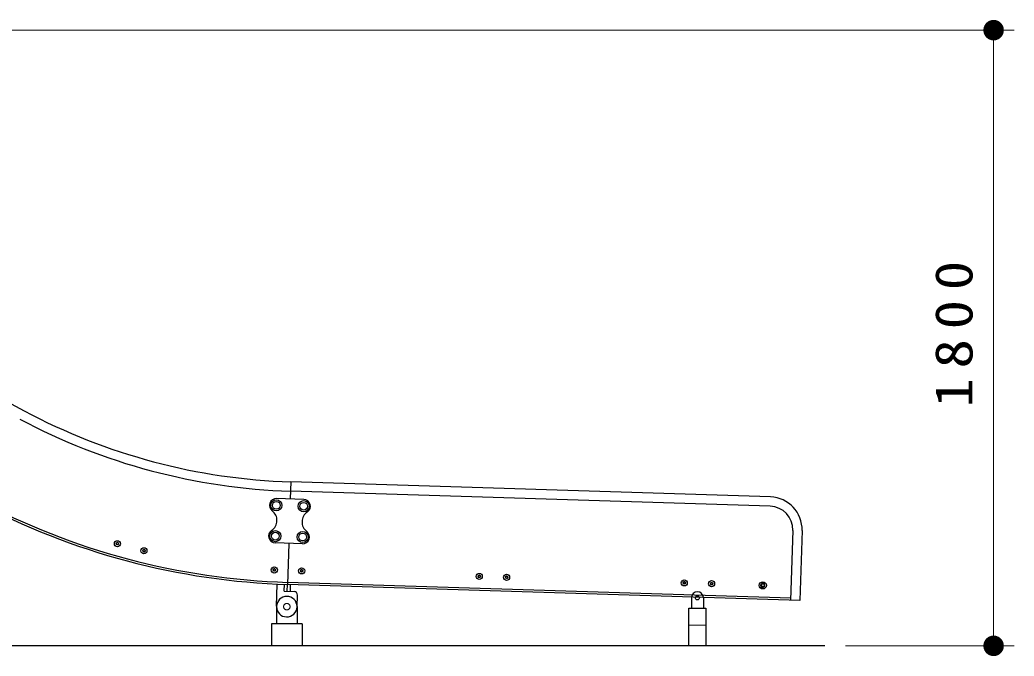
# Model space of a CAD drawing. Units: millimetres on the paper, scale 1:60. Extents: x -385 to 0, y -594 to 267.
# Drawn here: x -241.98 to -193.5, y -130.53 to -99.53 of the extents above; entities that cross this region are included whole.
import ezdxf

# ---------------------------------------------------------------- set-up
doc = ezdxf.new("R2010")
doc.units = ezdxf.units.MM
doc.linetypes.add('USER1', pattern=[4.5, 2.5, -2])
doc.layers.add('LY_1', color=7, linetype='Continuous', lineweight=25)
doc.styles.add('ＭＳ ゴシック', font='')
doc.styles.get('ＭＳ ゴシック').set_extended_font_data('MS Gothic')

# ---------------------------------------------------------------- blocks, each defined once
blk = doc.blocks.new('filled_dot')
at = {"color": 0, "linetype": 'Continuous', "lineweight": -2, "const_width": 1.25}
blk.add_lwpolyline([(-0.625, 0, 1), (0.625, 0, 1)], format="xyb", close=True, dxfattribs=at)

msp = doc.modelspace()

# ---------------------------------------------------------------- linework, layer by layer
at = {"layer": 'LY_1', "lineweight": 13}
for p, q in [((-295.066, -100.029), (-193.498, -100.029)), ((-194.498, -100.029), (-194.498, -130.029)), ((-201.721, -130.029), (-193.498, -130.029))]:
    msp.add_line(p, q, dxfattribs=at)
at = {"layer": 'LY_1'}
for p, q in [((-250.913, -113.72), (-241.77, -118.581)), ((-228.774, -122.039), (-228.8, -122.872)), ((-205.379, -122.775), (-228.774, -122.039)), ((-205.393, -123.228), (-228.789, -122.492)), ((-228.134, -122.893), (-229.467, -122.851)), ((-204.29, -124.403), (-204.397, -127.808)), ((-203.837, -124.417), (-203.944, -127.822)), ((-237.281, -125.042), (-237.24, -125.001)), ((-237.281, -125.042), (-237.266, -125.097)), ((-237.184, -125.016), (-237.24, -125.001)), ((-237.21, -125.112), (-237.169, -125.071)), ((-237.184, -125.016), (-237.169, -125.071)), ((-228.202, -125.059), (-229.535, -125.017)), ((-228.869, -125.038), (-228.931, -127.037)), ((-237.21, -125.112), (-237.266, -125.097)), ((-235.992, -125.385), (-235.951, -125.344)), ((-235.992, -125.385), (-235.977, -125.44)), ((-235.921, -125.455), (-235.977, -125.44)), ((-235.896, -125.359), (-235.951, -125.344)), ((-235.921, -125.455), (-235.881, -125.414)), ((-235.896, -125.359), (-235.881, -125.414)), ((-229.634, -126.331), (-229.603, -126.282)), ((-229.634, -126.331), (-229.607, -126.382)), ((-229.549, -126.384), (-229.607, -126.382)), ((-229.546, -126.284), (-229.603, -126.282)), ((-229.549, -126.384), (-229.518, -126.335)), ((-229.546, -126.284), (-229.518, -126.335)), ((-228.301, -126.373), (-228.271, -126.324)), ((-228.301, -126.373), (-228.274, -126.424)), ((-228.216, -126.426), (-228.274, -126.424)), ((-228.213, -126.326), (-228.271, -126.324)), ((-228.216, -126.426), (-228.186, -126.377)), ((-228.213, -126.326), (-228.186, -126.377)), ((-229.465, -128.104), (-229.431, -127.018)), ((-204.394, -127.708), (-228.928, -126.937)), ((-219.639, -126.645), (-219.608, -126.596)), ((-219.639, -126.645), (-219.612, -126.696)), ((-219.554, -126.698), (-219.612, -126.696)), ((-219.551, -126.598), (-219.608, -126.596)), ((-219.554, -126.698), (-219.523, -126.649)), ((-219.551, -126.598), (-219.523, -126.649)), ((-218.306, -126.687), (-218.276, -126.638)), ((-218.306, -126.687), (-218.279, -126.738)), ((-218.221, -126.74), (-218.279, -126.738)), ((-218.218, -126.64), (-218.276, -126.638)), ((-218.221, -126.74), (-218.191, -126.691)), ((-218.218, -126.64), (-218.191, -126.691)), ((-209.644, -126.959), (-209.613, -126.91)), ((-209.644, -126.959), (-209.617, -127.01)), ((-209.559, -127.012), (-209.617, -127.01)), ((-209.556, -126.912), (-209.613, -126.91)), ((-209.559, -127.012), (-209.528, -126.963)), ((-209.556, -126.912), (-209.528, -126.963)), ((-208.311, -127.001), (-208.281, -126.952)), ((-208.311, -127.001), (-208.284, -127.052)), ((-208.223, -126.954), (-208.281, -126.952)), ((-208.226, -127.054), (-208.196, -127.005)), ((-208.223, -126.954), (-208.196, -127.005)), ((-205.752, -127.005), (-205.82, -127.041)), ((-205.687, -127.045), (-205.752, -127.005)), ((-229.092, -127.365), (-229.081, -127.032)), ((-229.092, -127.365), (-228.609, -127.381)), ((-228.942, -127.37), (-228.931, -127.037)), ((-203.944, -127.822), (-228.931, -127.037)), ((-228.792, -127.375), (-228.781, -127.041)), ((-208.226, -127.054), (-208.284, -127.052)), ((-205.82, -127.041), (-205.822, -127.118)), ((-205.757, -127.159), (-205.822, -127.118)), ((-205.689, -127.122), (-205.757, -127.159)), ((-205.687, -127.045), (-205.689, -127.122)), ((-228.466, -128.135), (-228.447, -127.552)), ((-209.234, -127.69), (-209.234, -128.19)), ((-208.65, -127.69), (-208.65, -128.19)), ((-229.465, -128.12), (-229.465, -128.961)), ((-228.465, -128.12), (-228.465, -128.961)), ((-209.359, -128.19), (-208.525, -128.19)), ((-209.359, -130.029), (-209.359, -128.19)), ((-208.525, -128.19), (-208.525, -130.029)), ((-228.223, -128.961), (-229.708, -128.961)), ((-229.708, -128.961), (-229.708, -130.029)), ((-228.223, -128.961), (-228.223, -130.029)), ((-202.721, -130.029), (-328.1, -130.029))]:
    msp.add_line(p, q, dxfattribs=at)
at = {"layer": 'LY_1', "linetype": 'USER1', "lineweight": 13}
msp.add_line((-208.525, -129.023), (-209.359, -129.023), dxfattribs=at)
at = {"layer": 'LY_1'}
for centre, radius in [((-229.477, -123.184), 0.271), ((-229.477, -123.184), 0.188), ((-228.145, -123.226), 0.271), ((-228.145, -123.226), 0.188), ((-229.524, -124.684), 0.271), ((-229.524, -124.684), 0.188), ((-228.192, -124.726), 0.271), ((-228.192, -124.726), 0.188), ((-237.225, -125.057), 0.15), ((-237.225, -125.057), 0.0577), ((-235.936, -125.399), 0.15), ((-235.936, -125.399), 0.0577), ((-229.576, -126.333), 0.15), ((-229.576, -126.333), 0.0577), ((-228.244, -126.375), 0.15), ((-228.244, -126.375), 0.0577), ((-219.581, -126.647), 0.15), ((-218.248, -126.689), 0.15), ((-219.581, -126.647), 0.0577), ((-218.248, -126.689), 0.0577), ((-209.586, -126.961), 0.15), ((-209.586, -126.961), 0.0577), ((-208.253, -127.003), 0.15), ((-208.253, -127.003), 0.0577), ((-205.755, -127.082), 0.175), ((-208.942, -127.69), 0.1)]:
    msp.add_circle(centre, radius, dxfattribs=at)
at = {"layer": 'LY_1', "linetype": 'USER1', "lineweight": 13}
for centre, radius in [((-205.755, -127.082), 0.104), ((-228.965, -128.12), 0.158)]:
    msp.add_circle(centre, radius, dxfattribs=at)
at = {"layer": 'LY_1', "lineweight": 13}
msp.add_circle((-205.755, -127.082), 0.0917, dxfattribs=at)
at = {"layer": 'LY_1'}
for centre, radius, start, end in [((-227.842, -92.387), 29.667, 242, 268.2), ((-227.842, -92.387), 30.12, 242, 268.2), ((-227.842, -92.387), 34.667, 242, 268.2), ((-227.842, -92.387), 34.567, 242, 268.2), ((-229.477, -123.184), 0.333, 88.2, 233.1032), ((-228.145, -123.226), 0.333, 303.2968, 88.2), ((-205.429, -124.367), 1.593, 358.2, 88.2), ((-230.028, -123.918), 0.583, 303.2968, 53.1032), ((-227.641, -123.993), 0.583, 123.2968, 233.1032), ((-205.429, -124.367), 1.14, 358.2, 88.2), ((-229.524, -124.684), 0.333, 123.2968, 268.2), ((-228.192, -124.726), 0.333, 268.2, 53.1032), ((-228.614, -127.547), 0.167, 358.2, 88.2), ((-208.942, -127.69), 0.292, 0, 180), ((-228.965, -128.12), 0.5, 0, 358.2)]:
    msp.add_arc(centre, radius, start, end, dxfattribs=at)

# ---------------------------------------------------------------- block references
at = {"layer": 'LY_1', "lineweight": 13, "xscale": 0.4, "yscale": 0.4}
for p, rotation in [((-194.498, -100.029), 270), ((-194.498, -130.029), 90)]:
    msp.add_blockref('filled_dot', p, dxfattribs=dict(at, rotation=rotation))

# ---------------------------------------------------------------- texts
at = {"layer": 'LY_1', "insert": (-195.498, -114.608), "char_height": 1.833, "attachment_point": 8, "rotation": 90, "style": 'ＭＳ ゴシック'}
msp.add_mtext('\\T1.33;\\W1.15;1800', dxfattribs=at)

doc.saveas('drawing.dxf')
